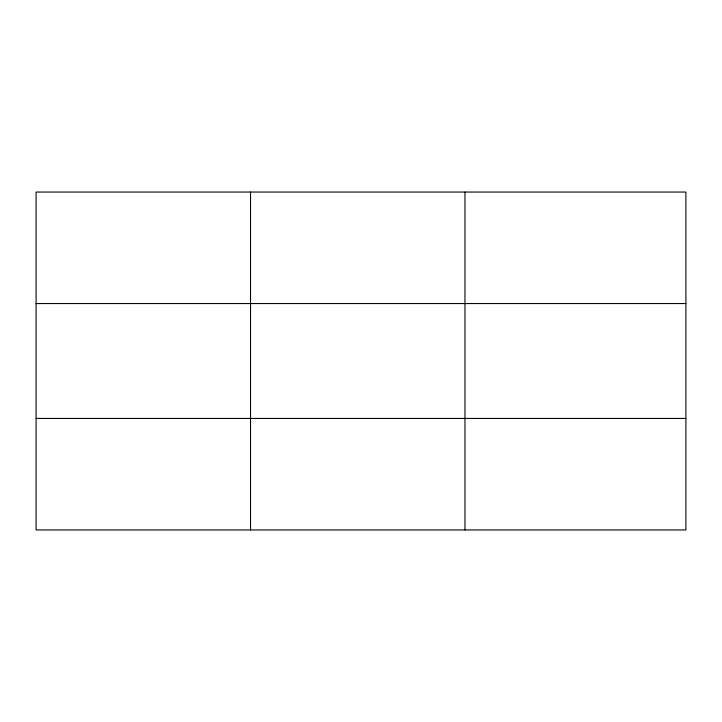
<?xml version="1.0" encoding="UTF-8"?>
<svg xmlns="http://www.w3.org/2000/svg" width="722" height="722" viewBox="0 0 722 722"><rect width="100%" height="100%" fill="white"/><g stroke="black" fill="none" stroke-linecap="round" stroke-linejoin="round"><path stroke-width="1.08" d="M250.534 529.948L250.534 192.052M464.968 529.948L464.968 192.052M685.9 303.556L685.9 192.052L36.1 192.052L36.1 529.948L685.9 529.948L685.9 303.556L36.1 303.556M36.1 418.444L685.9 418.444"/></g></svg>
